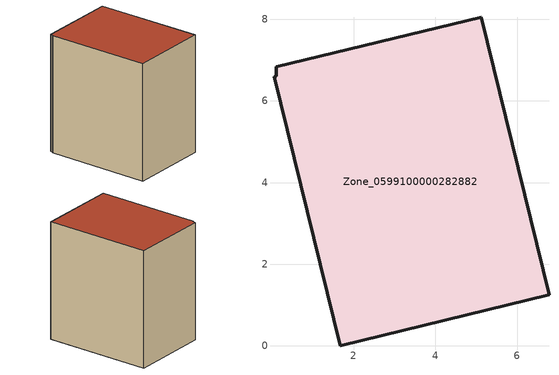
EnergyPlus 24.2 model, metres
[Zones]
Zone_0599100000282882
 floor ground (C_G): 0.11,6.83 5.12,8.05 6.78,1.25 1.67,0 0.05,6.59 0.11,6.6 z0
 wall outside (C_F): 6.78,1.25 5.12,8.05 0.11,6.83 0.11,6.6 0.05,6.59 1.67,0 6.78,1.25 z0:7.76
 roof outside (C_R): 5.12,8.05 0.11,6.83 0.11,6.6 0.05,6.59 1.67,0 6.78,1.25 z7.76
[BUILDING]
Pand.0599100000282882: North Axis=0; Terrain=City; Loads Convergence Tolerance Value=0.04; Temperature Convergence Tolerance Value=0.4; Solar Distribution=FullExterior; Maximum Number of Warmup Days=25; Minimum Number of Warmup Days=1
[Site:Location]
Rotterdam.The.Hague.AP_ZH_NLD Design_Conditions: Latitude=51.96; Longitude=4.45; Time Zone=1; Elevation=-4.5
[SITE:GROUNDTEMPERATURE:BUILDINGSURFACE]
18, 18, 18, 18, 18, 18, 18, 18, 18, 18, 18, 18
[MATERIAL] Thermal Absorptance=0.9; Solar Absorptance=0.7; Visible Absorptance=0.7
Name | Roughness | Thickness | Conductivity | Density | Specific Heat
G.TI.1946 | MediumSmooth | 0.15 | 1 | 540 | 1210
F.TI.1946 | Rough | 0.3 | 0.857143 | 1920 | 840
R.TI.1946 | MediumRough | 0.2 | 0.1 | 1500 | 1000
[CONSTRUCTION]
C_G: G.TI.1946
C_F: F.TI.1946
C_R: R.TI.1946
[ZONE]
Zone_0599100000282882: Type=1; Multiplier=1; Ceiling Height=Autocalculate; Volume=Autocalculate; Floor Area=autocalculate; Part of Total Floor Area=Yes
[ZONEINFILTRATION:DESIGNFLOWRATE]
Infil_Zone_0599100000282882: Zone or ZoneList or Space or SpaceList=Zone_0599100000282882; Schedule=AlwaysOn; Design Flow Rate Calculation Method=Flow/Area; Flow Rate per Floor Area=0.003; Constant Term Coefficient=1; Temperature Term Coefficient=0; Velocity Term Coefficient=0; Velocity Squared Term Coefficient=0
[HVACTEMPLATE:ZONE:IDEALLOADSAIRSYSTEM]
Zone_0599100000282882: Maximum Heating Supply Air Temperature=50; Minimum Cooling Supply Air Temperature=13; Maximum Heating Supply Air Humidity Ratio=0.0156; Minimum Cooling Supply Air Humidity Ratio=0.0077; Heating Limit=NoLimit; Cooling Limit=NoLimit; Dehumidification Control Type=ConstantSensibleHeatRatio; Cooling Sensible Heat Ratio=0.7; Dehumidification Setpoint=60; Humidification Control Type=None; Humidification Setpoint=30; Outdoor Air Method=None; Outdoor Air Flow Rate per Person=0.00944; Outdoor Air Flow Rate per Zone Floor Area=0; Outdoor Air Flow Rate per Zone=0; Demand Controlled Ventilation Type=None; Outdoor Air Economizer Type=NoEconomizer; Heat Recovery Type=None; Sensible Heat Recovery Effectiveness=0.7; Latent Heat Recovery Effectiveness=0.65
[ZONECONTROL:THERMOSTAT]
ThermostatControl_Zone_0599100000282882: Zone or ZoneList=Zone_0599100000282882; Control Type Schedule=DualSetpointControlType; Control 1=Thermostat_Zone_0599100000282882; Temperature Difference Between Cutout And Setpoint=0
[THERMOSTATSETPOINT:DUALSETPOINT]
Thermostat_Zone_0599100000282882: Heating Setpoint Temperature Schedule=HeatingSetpoint_Zone_0599100000282882; Cooling Setpoint Temperature Schedule=CoolingSetpoint_Zone_0599100000282882
[SCHEDULE:COMPACT]
HeatingSetpoint_Zone_0599100000282882: Through: 12/31, For: AllDays, Until: 24:00, 21
CoolingSetpoint_Zone_0599100000282882: Through: 12/31, For: AllDays, Until: 24:00, 24
DualSetpointControlType: Through: 12/31, For: AllDays, Until: 24:00, 4
AlwaysOn: Through: 12/31, For: AllDays, Until: 24:00, 1
